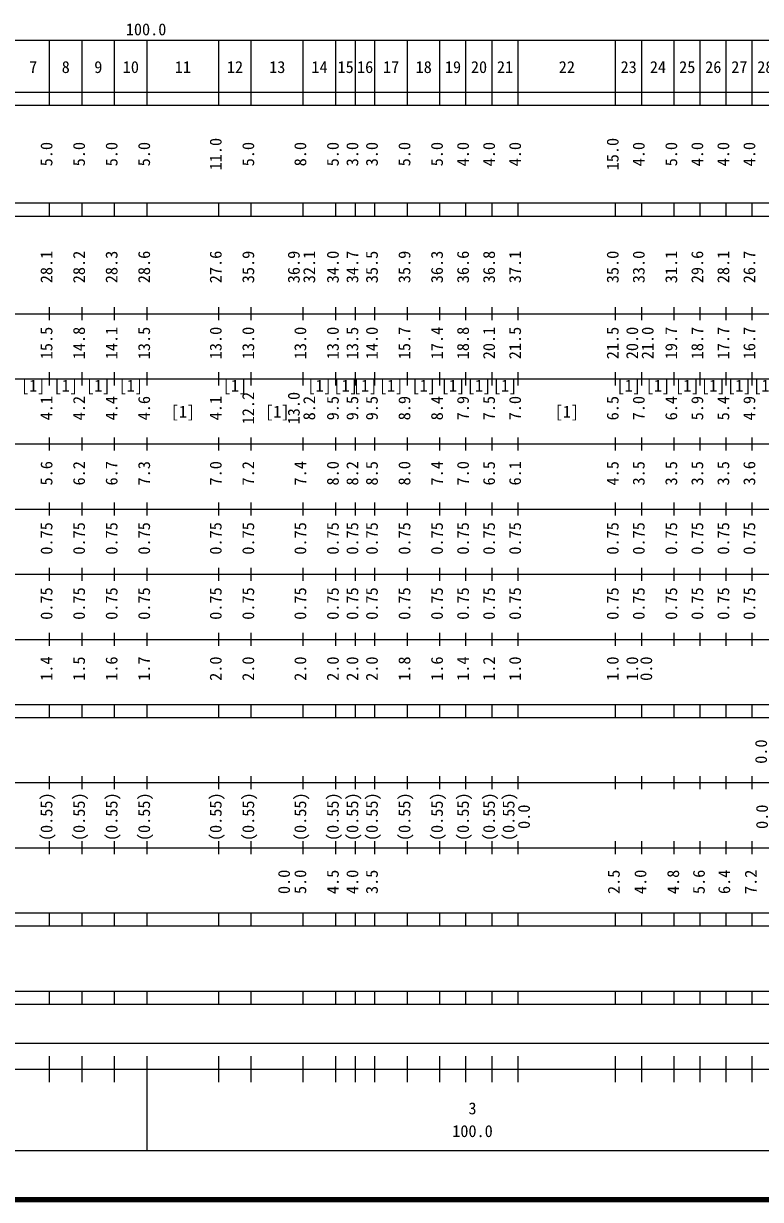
# Model space of a CAD drawing. Units: millimetres on the paper, enlarged 1000 times. Extents: x 40000 to 680000, y 20000 to 380000.
# Drawn here: x 149007 to 262256, y 20000 to 200555 of the extents above; entities that cross this region are included whole.
import ezdxf
from ezdxf.enums import TextEntityAlignment as Align

# ---------------------------------------------------------------- set-up
doc = ezdxf.new("R2010")
doc.units = ezdxf.units.MM
doc.header["$LTSCALE"] = 1000
doc.layers.add('M-TTL', color=2, linetype='Continuous', lineweight=140)
doc.layers.add('M-TTL-BAND', color=7, linetype='Continuous', lineweight=25)
doc.styles.add('ＭＳ ゴシック', font='')
doc.styles.get('ＭＳ ゴシック').set_extended_font_data('MS Gothic')

msp = doc.modelspace()

# ---------------------------------------------------------------- linework, layer by layer
at = {"layer": 'M-TTL'}
msp.add_line((40000, 20000), (680000, 20000), dxfattribs=at)
at = {"layer": 'M-TTL-BAND'}
for p, q in [((68000, 198000), (579000, 198000)), ((153000, 188000), (153000, 198000)), ((158000, 188000), (158000, 198000)), ((163000, 188000), (163000, 198000)), ((168000, 188000), (168000, 198000)), ((179000, 188000), (179000, 198000)), ((184000, 188000), (184000, 198000)), ((192000, 188000), (192000, 198000)), ((197000, 188000), (197000, 198000)), ((200000, 188000), (200000, 198000)), ((203000, 188000), (203000, 198000)), ((208000, 188000), (208000, 198000)), ((213000, 188000), (213000, 198000)), ((217000, 188000), (217000, 198000)), ((221000, 188000), (221000, 198000)), ((225000, 188000), (225000, 198000)), ((240000, 188000), (240000, 198000)), ((244000, 188000), (244000, 198000)), ((249000, 188000), (249000, 198000)), ((253000, 188000), (253000, 198000)), ((257000, 188000), (257000, 198000)), ((261000, 188000), (261000, 198000)), ((40000, 190000), (579000, 190000)), ((40000, 188000), (579000, 188000)), ((40000, 173000), (579000, 173000)), ((153000, 171000), (153000, 173000)), ((158000, 171000), (158000, 173000)), ((163000, 171000), (163000, 173000)), ((168000, 171000), (168000, 173000)), ((179000, 171000), (179000, 173000)), ((184000, 171000), (184000, 173000)), ((192000, 171000), (192000, 173000)), ((197000, 171000), (197000, 173000)), ((200000, 171000), (200000, 173000)), ((203000, 171000), (203000, 173000)), ((208000, 171000), (208000, 173000)), ((213000, 171000), (213000, 173000)), ((217000, 171000), (217000, 173000)), ((221000, 171000), (221000, 173000)), ((225000, 171000), (225000, 173000)), ((240000, 171000), (240000, 173000)), ((244000, 171000), (244000, 173000)), ((249000, 171000), (249000, 173000)), ((253000, 171000), (253000, 173000)), ((257000, 171000), (257000, 173000)), ((261000, 171000), (261000, 173000)), ((40000, 171000), (579000, 171000)), ((40000, 156000), (579000, 156000)), ((153000, 155000), (153000, 157000)), ((158000, 155000), (158000, 157000)), ((163000, 155000), (163000, 157000)), ((168000, 155000), (168000, 157000)), ((179000, 155000), (179000, 157000)), ((184000, 155000), (184000, 157000)), ((192000, 155000), (192000, 157000)), ((197000, 155000), (197000, 157000)), ((200000, 155000), (200000, 157000)), ((203000, 155000), (203000, 157000)), ((208000, 155000), (208000, 157000)), ((213000, 155000), (213000, 157000)), ((217000, 155000), (217000, 157000)), ((221000, 155000), (221000, 157000)), ((225000, 155000), (225000, 157000)), ((240000, 155000), (240000, 157000)), ((244000, 155000), (244000, 157000)), ((249000, 155000), (249000, 157000)), ((253000, 155000), (253000, 157000)), ((257000, 155000), (257000, 157000)), ((261000, 155000), (261000, 157000)), ((153000, 145000), (153000, 147000)), ((158000, 145000), (158000, 147000)), ((163000, 145000), (163000, 147000)), ((168000, 145000), (168000, 147000)), ((179000, 145000), (179000, 147000)), ((184000, 145000), (184000, 147000)), ((192000, 145000), (192000, 147000)), ((197000, 145000), (197000, 147000)), ((200000, 145000), (200000, 147000)), ((203000, 145000), (203000, 147000)), ((208000, 145000), (208000, 147000)), ((213000, 145000), (213000, 147000)), ((217000, 145000), (217000, 147000)), ((221000, 145000), (221000, 147000)), ((225000, 145000), (225000, 147000)), ((240000, 145000), (240000, 147000)), ((244000, 145000), (244000, 147000)), ((249000, 145000), (249000, 147000)), ((253000, 145000), (253000, 147000)), ((257000, 145000), (257000, 147000)), ((261000, 145000), (261000, 147000)), ((46000, 146000), (579000, 146000)), ((52000, 136000), (579000, 136000)), ((153000, 135000), (153000, 137000)), ((158000, 135000), (158000, 137000)), ((163000, 135000), (163000, 137000)), ((168000, 135000), (168000, 137000)), ((179000, 135000), (179000, 137000)), ((184000, 135000), (184000, 137000)), ((192000, 135000), (192000, 137000)), ((197000, 135000), (197000, 137000)), ((200000, 135000), (200000, 137000)), ((203000, 135000), (203000, 137000)), ((208000, 135000), (208000, 137000)), ((213000, 135000), (213000, 137000)), ((217000, 135000), (217000, 137000)), ((221000, 135000), (221000, 137000)), ((225000, 135000), (225000, 137000)), ((240000, 135000), (240000, 137000)), ((244000, 135000), (244000, 137000)), ((249000, 135000), (249000, 137000)), ((253000, 135000), (253000, 137000)), ((257000, 135000), (257000, 137000)), ((261000, 135000), (261000, 137000)), ((153000, 125000), (153000, 127000)), ((158000, 125000), (158000, 127000)), ((163000, 125000), (163000, 127000)), ((168000, 125000), (168000, 127000)), ((179000, 125000), (179000, 127000)), ((184000, 125000), (184000, 127000)), ((192000, 125000), (192000, 127000)), ((197000, 125000), (197000, 127000)), ((200000, 125000), (200000, 127000)), ((203000, 125000), (203000, 127000)), ((208000, 125000), (208000, 127000)), ((213000, 125000), (213000, 127000)), ((217000, 125000), (217000, 127000)), ((221000, 125000), (221000, 127000)), ((225000, 125000), (225000, 127000)), ((240000, 125000), (240000, 127000)), ((244000, 125000), (244000, 127000)), ((249000, 125000), (249000, 127000)), ((253000, 125000), (253000, 127000)), ((257000, 125000), (257000, 127000)), ((261000, 125000), (261000, 127000)), ((46000, 126000), (579000, 126000)), ((52000, 116000), (579000, 116000)), ((153000, 115000), (153000, 117000)), ((158000, 115000), (158000, 117000)), ((163000, 115000), (163000, 117000)), ((168000, 115000), (168000, 117000)), ((179000, 115000), (179000, 117000)), ((184000, 115000), (184000, 117000)), ((192000, 115000), (192000, 117000)), ((197000, 115000), (197000, 117000)), ((200000, 115000), (200000, 117000)), ((203000, 115000), (203000, 117000)), ((208000, 115000), (208000, 117000)), ((213000, 115000), (213000, 117000)), ((217000, 115000), (217000, 117000)), ((221000, 115000), (221000, 117000)), ((225000, 115000), (225000, 117000)), ((240000, 115000), (240000, 117000)), ((244000, 115000), (244000, 117000)), ((249000, 115000), (249000, 117000)), ((253000, 115000), (253000, 117000)), ((257000, 115000), (257000, 117000)), ((261000, 115000), (261000, 117000)), ((153000, 105000), (153000, 107000)), ((158000, 105000), (158000, 107000)), ((163000, 105000), (163000, 107000)), ((168000, 105000), (168000, 107000)), ((179000, 105000), (179000, 107000)), ((184000, 105000), (184000, 107000)), ((192000, 105000), (192000, 107000)), ((197000, 105000), (197000, 107000)), ((200000, 105000), (200000, 107000)), ((203000, 105000), (203000, 107000)), ((208000, 105000), (208000, 107000)), ((213000, 105000), (213000, 107000)), ((217000, 105000), (217000, 107000)), ((221000, 105000), (221000, 107000)), ((225000, 105000), (225000, 107000)), ((240000, 105000), (240000, 107000)), ((244000, 105000), (244000, 107000)), ((249000, 105000), (249000, 107000)), ((253000, 105000), (253000, 107000)), ((257000, 105000), (257000, 107000)), ((261000, 105000), (261000, 107000)), ((46000, 106000), (579000, 106000)), ((40000, 96000), (579000, 96000)), ((153000, 94000), (153000, 96000)), ((158000, 94000), (158000, 96000)), ((163000, 94000), (163000, 96000)), ((168000, 94000), (168000, 96000)), ((179000, 94000), (179000, 96000)), ((184000, 94000), (184000, 96000)), ((192000, 94000), (192000, 96000)), ((197000, 94000), (197000, 96000)), ((200000, 94000), (200000, 96000)), ((203000, 94000), (203000, 96000)), ((208000, 94000), (208000, 96000)), ((213000, 94000), (213000, 96000)), ((217000, 94000), (217000, 96000)), ((221000, 94000), (221000, 96000)), ((225000, 94000), (225000, 96000)), ((240000, 94000), (240000, 96000)), ((244000, 94000), (244000, 96000)), ((249000, 94000), (249000, 96000)), ((253000, 94000), (253000, 96000)), ((257000, 94000), (257000, 96000)), ((261000, 94000), (261000, 96000)), ((40000, 94000), (579000, 94000)), ((153000, 83000), (153000, 85000)), ((158000, 83000), (158000, 85000)), ((163000, 83000), (163000, 85000)), ((168000, 83000), (168000, 85000)), ((179000, 83000), (179000, 85000)), ((184000, 83000), (184000, 85000)), ((192000, 83000), (192000, 85000)), ((197000, 83000), (197000, 85000)), ((200000, 83000), (200000, 85000)), ((203000, 83000), (203000, 85000)), ((208000, 83000), (208000, 85000)), ((213000, 83000), (213000, 85000)), ((217000, 83000), (217000, 85000)), ((221000, 83000), (221000, 85000)), ((225000, 83000), (225000, 85000)), ((240000, 83000), (240000, 85000)), ((244000, 83000), (244000, 85000)), ((249000, 83000), (249000, 85000)), ((253000, 83000), (253000, 85000)), ((257000, 83000), (257000, 85000)), ((261000, 83000), (261000, 85000)), ((49000, 84000), (579000, 84000)), ((153000, 73000), (153000, 75000)), ((158000, 73000), (158000, 75000)), ((163000, 73000), (163000, 75000)), ((168000, 73000), (168000, 75000)), ((179000, 73000), (179000, 75000)), ((184000, 73000), (184000, 75000)), ((192000, 73000), (192000, 75000)), ((197000, 73000), (197000, 75000)), ((200000, 73000), (200000, 75000)), ((203000, 73000), (203000, 75000)), ((208000, 73000), (208000, 75000)), ((213000, 73000), (213000, 75000)), ((217000, 73000), (217000, 75000)), ((221000, 73000), (221000, 75000)), ((225000, 73000), (225000, 75000)), ((240000, 73000), (240000, 75000)), ((244000, 73000), (244000, 75000)), ((249000, 73000), (249000, 75000)), ((253000, 73000), (253000, 75000)), ((257000, 73000), (257000, 75000)), ((261000, 73000), (261000, 75000)), ((40000, 74000), (579000, 74000)), ((40000, 64000), (579000, 64000)), ((153000, 62000), (153000, 64000)), ((158000, 62000), (158000, 64000)), ((163000, 62000), (163000, 64000)), ((168000, 62000), (168000, 64000)), ((179000, 62000), (179000, 64000)), ((184000, 62000), (184000, 64000)), ((192000, 62000), (192000, 64000)), ((197000, 62000), (197000, 64000)), ((200000, 62000), (200000, 64000)), ((203000, 62000), (203000, 64000)), ((208000, 62000), (208000, 64000)), ((213000, 62000), (213000, 64000)), ((217000, 62000), (217000, 64000)), ((221000, 62000), (221000, 64000)), ((225000, 62000), (225000, 64000)), ((240000, 62000), (240000, 64000)), ((244000, 62000), (244000, 64000)), ((249000, 62000), (249000, 64000)), ((253000, 62000), (253000, 64000)), ((257000, 62000), (257000, 64000)), ((261000, 62000), (261000, 64000)), ((40000, 62000), (579000, 62000)), ((40000, 52000), (579000, 52000)), ((153000, 50000), (153000, 52000)), ((158000, 50000), (158000, 52000)), ((163000, 50000), (163000, 52000)), ((168000, 50000), (168000, 52000)), ((179000, 50000), (179000, 52000)), ((184000, 50000), (184000, 52000)), ((192000, 50000), (192000, 52000)), ((197000, 50000), (197000, 52000)), ((200000, 50000), (200000, 52000)), ((203000, 50000), (203000, 52000)), ((208000, 50000), (208000, 52000)), ((213000, 50000), (213000, 52000)), ((217000, 50000), (217000, 52000)), ((221000, 50000), (221000, 52000)), ((225000, 50000), (225000, 52000)), ((240000, 50000), (240000, 52000)), ((244000, 50000), (244000, 52000)), ((249000, 50000), (249000, 52000)), ((253000, 50000), (253000, 52000)), ((257000, 50000), (257000, 52000)), ((261000, 50000), (261000, 52000)), ((40000, 50000), (579000, 50000)), ((71000, 44000), (565000, 44000)), ((153000, 38000), (153000, 42000)), ((158000, 38000), (158000, 42000)), ((163000, 38000), (163000, 42000)), ((168000, 27500), (168000, 42000)), ((179000, 38000), (179000, 42000)), ((184000, 38000), (184000, 42000)), ((192000, 38000), (192000, 42000)), ((197000, 38000), (197000, 42000)), ((200000, 38000), (200000, 42000)), ((203000, 38000), (203000, 42000)), ((208000, 38000), (208000, 42000)), ((213000, 38000), (213000, 42000)), ((217000, 38000), (217000, 42000)), ((221000, 38000), (221000, 42000)), ((225000, 38000), (225000, 42000)), ((240000, 38000), (240000, 42000)), ((244000, 38000), (244000, 42000)), ((249000, 38000), (249000, 42000)), ((253000, 38000), (253000, 42000)), ((257000, 38000), (257000, 42000)), ((261000, 38000), (261000, 42000)), ((40000, 40000), (579000, 40000)), ((68000, 27500), (579000, 27500))]:
    msp.add_line(p, q, dxfattribs=at)

# ---------------------------------------------------------------- texts
at = {"layer": 'M-TTL-BAND', "style": 'ＭＳ ゴシック'}
for s, p in [('100.0', (167844, 198195)), ('7', (150500, 192405)), ('8', (155500, 192405)), ('9', (160500, 192405)), ('10', (165500, 192405)), ('11', (173500, 192405)), ('12', (181500, 192405)), ('13', (188000, 192405)), ('14', (194500, 192405)), ('15', (198500, 192405)), ('16', (201500, 192405)), ('17', (205500, 192405)), ('18', (210500, 192405)), ('19', (215000, 192405)), ('20', (219000, 192405)), ('21', (223000, 192405)), ('22', (232500, 192405)), ('23', (242000, 192405)), ('24', (246500, 192405)), ('25', (251000, 192405)), ('26', (255000, 192405)), ('27', (259000, 192405)), ('28', (263000, 192405)), ('[1]', (150500, 143500)), ('[1]', (155500, 143500)), ('[1]', (160500, 143500)), ('[1]', (165500, 143500)), ('[1]', (181500, 143500)), ('[1]', (194500, 143500)), ('[1]', (198500, 143500)), ('[1]', (201500, 143500)), ('[1]', (205500, 143500)), ('[1]', (210500, 143500)), ('[1]', (215000, 143500)), ('[1]', (219000, 143500)), ('[1]', (223000, 143500)), ('[1]', (242000, 143500)), ('[1]', (246500, 143500)), ('[1]', (251000, 143500)), ('[1]', (255000, 143500)), ('[1]', (259000, 143500)), ('[1]', (263000, 143500)), ('[1]', (173500, 139500)), ('[1]', (188000, 139500)), ('[1]', (232500, 139500)), ('3', (218000, 32523)), ('100.0', (218000, 29033))]:
    msp.add_text(s, height=1833, dxfattribs=at).set_placement(p, align=Align.BOTTOM_CENTER)
for s, p in [('11.0', (180000, 180500)), ('15.0', (241000, 180500)), ('5.0', (154000, 180500)), ('5.0', (159000, 180500)), ('5.0', (164000, 180500)), ('5.0', (169000, 180500)), ('5.0', (185000, 180500)), ('8.0', (193000, 180500)), ('5.0', (198000, 180500)), ('3.0', (201000, 180500)), ('3.0', (204000, 180500)), ('5.0', (209000, 180500)), ('5.0', (214000, 180500)), ('4.0', (218000, 180500)), ('4.0', (222000, 180500)), ('4.0', (226000, 180500)), ('4.0', (245000, 180500)), ('5.0', (250000, 180500)), ('4.0', (254000, 180500)), ('4.0', (258000, 180500)), ('4.0', (262000, 180500)), ('28.1', (154000, 163174)), ('28.2', (159000, 163174)), ('28.3', (164000, 163174)), ('28.6', (169000, 163174)), ('27.6', (180000, 163174)), ('35.9', (185000, 163174)), ('36.9', (192000, 163174)), ('32.1', (194370, 163174)), ('34.0', (198000, 163174)), ('34.7', (201000, 163174)), ('35.5', (204000, 163174)), ('35.9', (209000, 163174)), ('36.3', (214000, 163174)), ('36.6', (218000, 163174)), ('36.8', (222000, 163174)), ('37.1', (226000, 163174)), ('35.0', (241000, 163174)), ('33.0', (245000, 163174)), ('31.1', (250000, 163174)), ('29.6', (254000, 163174)), ('28.1', (258000, 163174)), ('26.7', (262000, 163174)), ('15.5', (154000, 151500)), ('14.8', (159000, 151500)), ('14.1', (164000, 151500)), ('13.5', (169000, 151500)), ('13.0', (180000, 151500)), ('13.0', (185000, 151500)), ('13.0', (193000, 151500)), ('13.0', (198000, 151500)), ('13.5', (201000, 151500)), ('14.0', (204000, 151500)), ('15.7', (209000, 151500)), ('17.4', (214000, 151500)), ('18.8', (218000, 151500)), ('20.1', (222000, 151500)), ('21.5', (226000, 151500)), ('21.5', (241000, 151500)), ('20.0', (244000, 151500)), ('21.0', (246370, 151500)), ('19.7', (250000, 151500)), ('18.7', (254000, 151500)), ('17.7', (258000, 151500)), ('16.7', (262000, 151500)), ('4.1', (154000, 141500)), ('4.2', (159000, 141500)), ('4.4', (164000, 141500)), ('4.6', (169000, 141500)), ('4.1', (180000, 141500)), ('12.2', (185000, 141500)), ('13.0', (192000, 141500)), ('8.2', (194370, 141500)), ('9.5', (198000, 141500)), ('9.5', (201000, 141500)), ('9.5', (204000, 141500)), ('8.9', (209000, 141500)), ('8.4', (214000, 141500)), ('7.9', (218000, 141500)), ('7.5', (222000, 141500)), ('7.0', (226000, 141500)), ('6.5', (241000, 141500)), ('7.0', (245000, 141500)), ('6.4', (250000, 141500)), ('5.9', (254000, 141500)), ('5.4', (258000, 141500)), ('4.9', (262000, 141500)), ('5.6', (154000, 131500)), ('6.2', (159000, 131500)), ('6.7', (164000, 131500)), ('7.3', (169000, 131500)), ('7.0', (180000, 131500)), ('7.2', (185000, 131500)), ('7.4', (193000, 131500)), ('8.0', (198000, 131500)), ('8.2', (201000, 131500)), ('8.5', (204000, 131500)), ('8.0', (209000, 131500)), ('7.4', (214000, 131500)), ('7.0', (218000, 131500)), ('6.5', (222000, 131500)), ('6.1', (226000, 131500)), ('4.5', (241000, 131500)), ('3.5', (245000, 131500)), ('3.5', (250000, 131500)), ('3.5', (254000, 131500)), ('3.5', (258000, 131500)), ('3.6', (262000, 131500)), ('0.75', (154000, 121500)), ('0.75', (159000, 121500)), ('0.75', (164000, 121500)), ('0.75', (169000, 121500)), ('0.75', (180000, 121500)), ('0.75', (185000, 121500)), ('0.75', (193000, 121500)), ('0.75', (198000, 121500)), ('0.75', (201000, 121500)), ('0.75', (204000, 121500)), ('0.75', (209000, 121500)), ('0.75', (214000, 121500)), ('0.75', (218000, 121500)), ('0.75', (222000, 121500)), ('0.75', (226000, 121500)), ('0.75', (241000, 121500)), ('0.75', (245000, 121500)), ('0.75', (250000, 121500)), ('0.75', (254000, 121500)), ('0.75', (258000, 121500)), ('0.75', (262000, 121500)), ('0.75', (154000, 111500)), ('0.75', (159000, 111500)), ('0.75', (164000, 111500)), ('0.75', (169000, 111500)), ('0.75', (180000, 111500)), ('0.75', (185000, 111500)), ('0.75', (193000, 111500)), ('0.75', (198000, 111500)), ('0.75', (201000, 111500)), ('0.75', (204000, 111500)), ('0.75', (209000, 111500)), ('0.75', (214000, 111500)), ('0.75', (218000, 111500)), ('0.75', (222000, 111500)), ('0.75', (226000, 111500)), ('0.75', (241000, 111500)), ('0.75', (245000, 111500)), ('0.75', (250000, 111500)), ('0.75', (254000, 111500)), ('0.75', (258000, 111500)), ('0.75', (262000, 111500)), ('1.4', (154000, 101500)), ('1.5', (159000, 101500)), ('1.6', (164000, 101500)), ('1.7', (169000, 101500)), ('2.0', (180000, 101500)), ('2.0', (185000, 101500)), ('2.0', (193000, 101500)), ('2.0', (198000, 101500)), ('2.0', (201000, 101500)), ('2.0', (204000, 101500)), ('1.8', (209000, 101500)), ('1.6', (214000, 101500)), ('1.4', (218000, 101500)), ('1.2', (222000, 101500)), ('1.0', (226000, 101500)), ('1.0', (241000, 101500)), ('1.0', (244000, 101500)), ('0.0', (246153, 101500)), ('0.0', (263802, 88764)), ('(0.55)', (154000, 78764)), ('(0.55)', (159000, 78764)), ('(0.55)', (164000, 78764)), ('(0.55)', (169000, 78764)), ('(0.55)', (180000, 78764)), ('(0.55)', (185000, 78764)), ('(0.55)', (193000, 78764)), ('(0.55)', (198000, 78764)), ('(0.55)', (201000, 78764)), ('(0.55)', (204000, 78764)), ('(0.55)', (209000, 78764)), ('(0.55)', (214000, 78764)), ('(0.55)', (218000, 78764)), ('(0.55)', (222000, 78764)), ('(0.55)', (225000, 78764)), ('0.0', (227370, 78764)), ('0.0', (263947, 78764)), ('0.0', (190500, 68764)), ('5.0', (193000, 68764)), ('4.5', (198000, 68764)), ('4.0', (201000, 68764)), ('3.5', (204000, 68764)), ('2.5', (241174, 68764)), ('4.0', (245262, 68764)), ('4.8', (250297, 68764)), ('5.6', (254247, 68764)), ('6.4', (258137, 68764)), ('7.2', (262225, 68764))]:
    msp.add_text(s, height=1833, rotation=90, dxfattribs=at).set_placement(p, align=Align.BOTTOM_CENTER)

doc.saveas('drawing.dxf')
